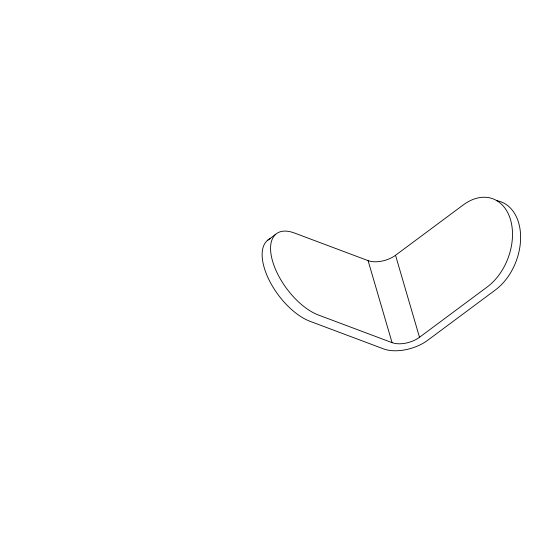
<?xml version="1.0" encoding="UTF-8"?>
<svg xmlns="http://www.w3.org/2000/svg" width="548" height="548" viewBox="0 0 548 548"><rect width="100%" height="100%" fill="white"/><g stroke="black" fill="none" stroke-linecap="round" stroke-linejoin="round"><path stroke-width="0.82" d="M267.28 240.545L275.719 234.277M395.526 255.279L463.327 204.884A50.265 34.949 -69.4 0 1 510.517 219.727A50.265 34.949 -69.4 0 1 487.309 286.892L419.508 337.287A19.981 10.528 -16.3 0 1 392.067 342.644L318.436 315.025A50.265 24.564 53.4 0 1 272.623 261.334A50.265 24.564 53.4 0 1 294.454 233.016L368.085 260.636A19.981 10.528 -16.3 0 0 395.526 255.279L419.508 337.287M368.085 260.636L392.067 342.644M270.712 238.442A50.265 24.564 53.4 0 0 268.438 278.651A50.265 24.564 53.4 0 0 309.997 321.292L383.627 348.912A32.044 16.885 -16.3 0 0 427.632 340.329L495.426 289.933A50.265 34.949 -69.4 0 0 520.614 238.113A50.265 34.949 -69.4 0 0 496.495 200.637"/></g></svg>
